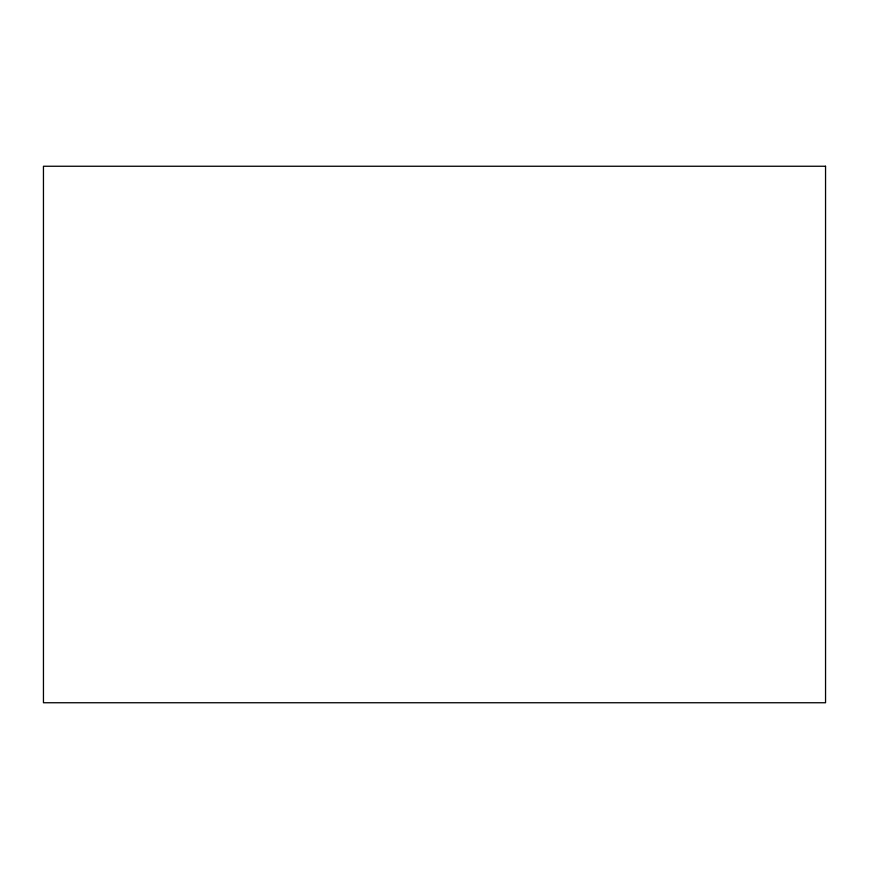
<?xml version="1.0" encoding="UTF-8"?>
<svg xmlns="http://www.w3.org/2000/svg" width="869" height="869" viewBox="0 0 869 869"><rect width="100%" height="100%" fill="white"/><g stroke="black" fill="none" stroke-linecap="round" stroke-linejoin="round"><path stroke-width="1.3" d="M825.55 166.251L43.45 166.251L43.45 702.749L825.55 702.749L825.55 166.251"/></g></svg>
